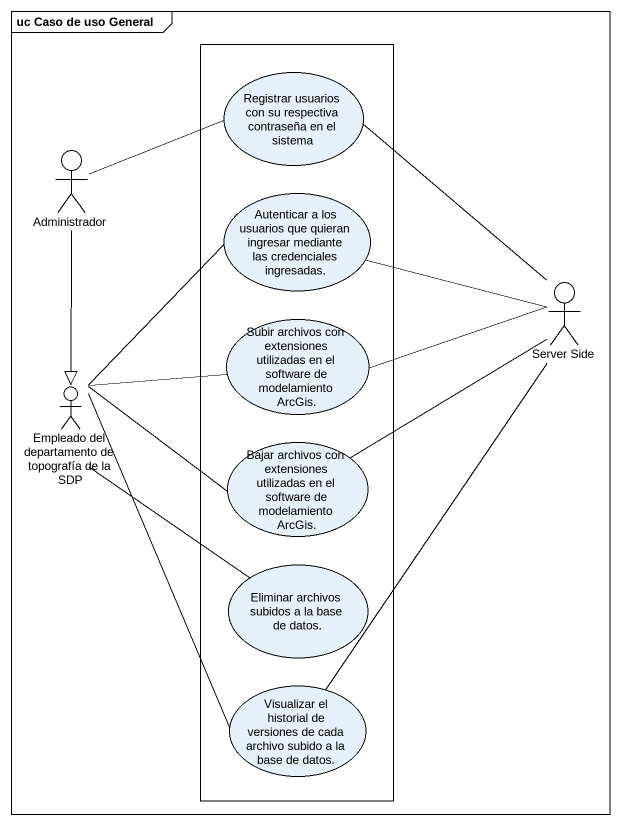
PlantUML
@startuml
mainframe uc Caso de uso General
rectangle " " as rectangle1 {
  usecase "Registrar usuarios con su respectiva contraseña en el sistema" as Registrar_usuarios_con_su
  usecase "Autenticar a los usuarios que quieran ingresar mediante las credenciales ingresadas." as Autenticar_a_los_usuarios
  usecase "Subir archivos con extensiones utilizadas en el software de modelamiento ArcGis." as Subir_archivos_con
  usecase "Bajar archivos con extensiones utilizadas en el software de modelamiento ArcGis." as Bajar_archivos_con
  usecase "Eliminar archivos subidos a la base de datos." as Eliminar_archivos_subidos_a
  usecase "Visualizar el historial de versiones de cada archivo subido a la base de datos." as Visualizar_el_historial_de
}
actor Administrador
actor "Server Side" as Server_Side
actor "Empleado del departamento de topografía de la SDP" as Empleado_del_departamento
Administrador -right- Registrar_usuarios_con_su
Administrador --|> Empleado_del_departamento
Subir_archivos_con -right- Server_Side
Subir_archivos_con -left- Empleado_del_departamento
Server_Side -up- Registrar_usuarios_con_su
Server_Side -left- Autenticar_a_los_usuarios
Empleado_del_departamento -up- Autenticar_a_los_usuarios
Empleado_del_departamento -- Eliminar_archivos_subidos_a
Bajar_archivos_con -right- Server_Side
Bajar_archivos_con -left- Empleado_del_departamento
Visualizar_el_historial_de -up- Server_Side
Visualizar_el_historial_de -up- Empleado_del_departamento
@enduml
